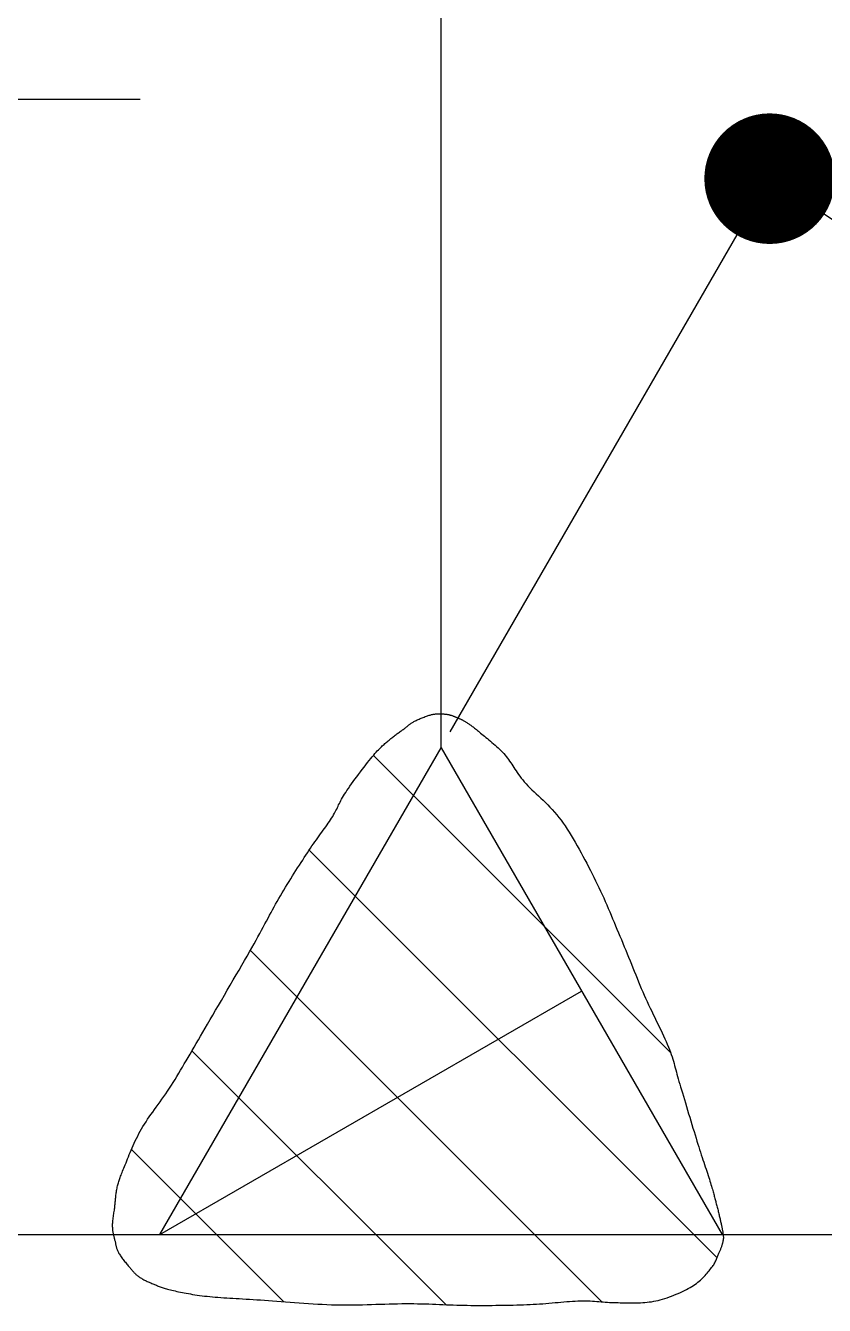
# Model space of a CAD drawing. Header units: millimetres. Extents: x 0 to 18796, y -11 to 7128.
# Drawn here: x 11760.5 to 11809.5, y 3327 to 3405.4 of the extents above; entities that cross this region are included whole.
import ezdxf

# ---------------------------------------------------------------- set-up
doc = ezdxf.new("R2010")
doc.units = ezdxf.units.MM
doc.header["$LTSCALE"] = 5
doc.layers.get('0').update_dxf_attribs({"color": 255})
doc.layers.add('寸法', color=4, linetype='Continuous')
doc.layers.add('金物', color=142, linetype='Continuous')

# ---------------------------------------------------------------- blocks, each defined once
blk = doc.blocks.new('_Dot')
at = {"color": 0, "linetype": 'ByBlock', "lineweight": -2}
blk.add_line((-0.5, 0), (-1, 0), dxfattribs=at)
at = {"color": 0, "linetype": 'ByBlock', "const_width": 0.5}
blk.add_lwpolyline([(-0.25, 0, 1), (0.25, 0, 1)], format="xyb", close=True, dxfattribs=at)

msp = doc.modelspace()

# ---------------------------------------------------------------- linework, layer by layer
at = {"layer": '寸法'}
for p, q in [((11759.555, 3400.91), (11767.555, 3400.91)), ((11786.531, 3362.142), (11806.098, 3396.033)), ((11784.822, 3363.009), (11784.886, 3363.034)), ((11784.886, 3363.034), (11784.95, 3363.058)), ((11784.95, 3363.058), (11785.013, 3363.081)), ((11785.013, 3363.081), (11785.075, 3363.104)), ((11785.075, 3363.104), (11785.136, 3363.125)), ((11785.136, 3363.125), (11785.194, 3363.144)), ((11785.194, 3363.144), (11785.25, 3363.162)), ((11785.25, 3363.162), (11785.303, 3363.178)), ((11785.303, 3363.178), (11785.353, 3363.192)), ((11785.353, 3363.192), (11785.399, 3363.204)), ((11785.399, 3363.204), (11785.444, 3363.215)), ((11785.444, 3363.215), (11785.487, 3363.223)), ((11785.487, 3363.223), (11785.528, 3363.23)), ((11785.528, 3363.23), (11785.567, 3363.236)), ((11785.567, 3363.236), (11785.605, 3363.24)), ((11785.605, 3363.24), (11785.642, 3363.244)), ((11785.642, 3363.244), (11785.678, 3363.246)), ((11785.678, 3363.246), (11785.712, 3363.247)), ((11785.712, 3363.247), (11785.747, 3363.248)), ((11785.747, 3363.248), (11785.78, 3363.248)), ((11785.78, 3363.248), (11785.812, 3363.248)), ((11785.812, 3363.248), (11785.845, 3363.248)), ((11785.845, 3363.248), (11785.876, 3363.247)), ((11785.876, 3363.247), (11785.909, 3363.247)), ((11785.909, 3363.247), (11785.941, 3363.247)), ((11785.941, 3363.247), (11785.973, 3363.247)), ((11785.973, 3363.247), (11786.004, 3363.247)), ((11786.004, 3363.247), (11786.035, 3363.247)), ((11786.035, 3363.247), (11786.065, 3363.247)), ((11786.065, 3363.247), (11786.094, 3363.246)), ((11786.094, 3363.246), (11786.122, 3363.245)), ((11786.122, 3363.245), (11786.149, 3363.244)), ((11786.149, 3363.244), (11786.177, 3363.242)), ((11786.177, 3363.242), (11786.204, 3363.24)), ((11786.204, 3363.24), (11786.23, 3363.238)), ((11786.23, 3363.238), (11786.257, 3363.235)), ((11786.257, 3363.235), (11786.283, 3363.232)), ((11786.283, 3363.232), (11786.31, 3363.228)), ((11786.31, 3363.228), (11786.337, 3363.224)), ((11786.337, 3363.224), (11786.364, 3363.22)), ((11786.364, 3363.22), (11786.392, 3363.214)), ((11786.392, 3363.214), (11786.42, 3363.208)), ((11786.42, 3363.208), (11786.449, 3363.202)), ((11786.449, 3363.202), (11786.478, 3363.195)), ((11786.478, 3363.195), (11786.508, 3363.187)), ((11786.508, 3363.187), (11786.538, 3363.179)), ((11786.538, 3363.179), (11786.568, 3363.17)), ((11786.568, 3363.17), (11786.598, 3363.161)), ((11786.598, 3363.161), (11786.628, 3363.151)), ((11786.628, 3363.151), (11786.659, 3363.141)), ((11786.659, 3363.141), (11786.689, 3363.13)), ((11786.689, 3363.13), (11786.719, 3363.119)), ((11786.719, 3363.119), (11786.75, 3363.108)), ((11786.75, 3363.108), (11786.781, 3363.095)), ((11786.781, 3363.095), (11786.812, 3363.083)), ((11786.812, 3363.083), (11786.844, 3363.071)), ((11786.844, 3363.071), (11786.875, 3363.058)), ((11786.875, 3363.058), (11786.906, 3363.045)), ((11786.906, 3363.045), (11786.937, 3363.032)), ((11783.572, 3362.236), (11783.618, 3362.269)), ((11783.618, 3362.269), (11783.664, 3362.302)), ((11783.664, 3362.302), (11783.709, 3362.335)), ((11783.709, 3362.335), (11783.751, 3362.367)), ((11783.751, 3362.367), (11783.792, 3362.398)), ((11783.792, 3362.398), (11783.83, 3362.428)), ((11783.83, 3362.428), (11783.867, 3362.458)), ((11783.867, 3362.458), (11783.903, 3362.486)), ((11783.903, 3362.486), (11783.937, 3362.514)), ((11783.937, 3362.514), (11783.971, 3362.542)), ((11783.971, 3362.542), (11784.005, 3362.569)), ((11784.005, 3362.569), (11784.038, 3362.596)), ((11784.038, 3362.596), (11784.072, 3362.622)), ((11784.072, 3362.622), (11784.107, 3362.648)), ((11784.107, 3362.648), (11784.143, 3362.673)), ((11784.143, 3362.673), (11784.181, 3362.698)), ((11784.181, 3362.698), (11784.22, 3362.724)), ((11784.22, 3362.724), (11784.261, 3362.749)), ((11784.261, 3362.749), (11784.305, 3362.774)), ((11784.305, 3362.774), (11784.352, 3362.799)), ((11784.352, 3362.799), (11784.402, 3362.825)), ((11784.402, 3362.825), (11784.455, 3362.851)), ((11784.455, 3362.851), (11784.512, 3362.877)), ((11784.512, 3362.877), (11784.571, 3362.904)), ((11784.571, 3362.904), (11784.632, 3362.93)), ((11784.632, 3362.93), (11784.694, 3362.957)), ((11784.694, 3362.957), (11784.757, 3362.983)), ((11784.757, 3362.983), (11784.822, 3363.009)), ((11786.937, 3363.032), (11786.969, 3363.018)), ((11786.969, 3363.018), (11787, 3363.005)), ((11787, 3363.005), (11787.031, 3362.992)), ((11787.031, 3362.992), (11787.061, 3362.98)), ((11787.061, 3362.98), (11787.091, 3362.967)), ((11787.091, 3362.967), (11787.121, 3362.954)), ((11787.121, 3362.954), (11787.151, 3362.942)), ((11787.151, 3362.942), (11787.181, 3362.928)), ((11787.181, 3362.928), (11787.211, 3362.915)), ((11787.211, 3362.915), (11787.242, 3362.9)), ((11787.242, 3362.9), (11787.273, 3362.885)), ((11787.273, 3362.885), (11787.305, 3362.869)), ((11787.305, 3362.869), (11787.338, 3362.852)), ((11787.338, 3362.852), (11787.372, 3362.833)), ((11787.372, 3362.833), (11787.407, 3362.813)), ((11787.407, 3362.813), (11787.443, 3362.792)), ((11787.443, 3362.792), (11787.48, 3362.768)), ((11787.48, 3362.768), (11787.519, 3362.743)), ((11787.519, 3362.743), (11787.559, 3362.717)), ((11787.559, 3362.717), (11787.599, 3362.691)), ((11787.599, 3362.691), (11787.638, 3362.664)), ((11787.638, 3362.664), (11787.678, 3362.637)), ((11787.678, 3362.637), (11787.717, 3362.609)), ((11787.717, 3362.609), (11787.758, 3362.58)), ((11787.758, 3362.58), (11787.799, 3362.55)), ((11787.799, 3362.55), (11787.842, 3362.518)), ((11787.842, 3362.518), (11787.886, 3362.485)), ((11787.886, 3362.485), (11787.932, 3362.45)), ((11787.932, 3362.45), (11787.98, 3362.412)), ((11787.98, 3362.412), (11788.031, 3362.372)), ((11788.031, 3362.372), (11788.084, 3362.33)), ((11788.084, 3362.33), (11788.139, 3362.285)), ((11788.139, 3362.285), (11788.198, 3362.237)), ((11782.537, 3361.428), (11782.589, 3361.471)), ((11782.589, 3361.471), (11782.64, 3361.514)), ((11782.64, 3361.514), (11782.692, 3361.557)), ((11782.692, 3361.557), (11782.744, 3361.6)), ((11782.744, 3361.6), (11782.797, 3361.645)), ((11782.797, 3361.645), (11782.851, 3361.691)), ((11782.851, 3361.691), (11782.905, 3361.738)), ((11782.905, 3361.738), (11782.959, 3361.783)), ((11782.959, 3361.783), (11783.014, 3361.826)), ((11783.014, 3361.826), (11783.067, 3361.868)), ((11783.067, 3361.868), (11783.12, 3361.909)), ((11783.12, 3361.909), (11783.173, 3361.949)), ((11783.173, 3361.949), (11783.225, 3361.988)), ((11783.225, 3361.988), (11783.276, 3362.026)), ((11783.276, 3362.026), (11783.327, 3362.063)), ((11783.327, 3362.063), (11783.378, 3362.098)), ((11783.378, 3362.098), (11783.427, 3362.134)), ((11783.427, 3362.134), (11783.476, 3362.168)), ((11783.476, 3362.168), (11783.525, 3362.202)), ((11783.525, 3362.202), (11783.572, 3362.236)), ((11788.198, 3362.237), (11788.26, 3362.185)), ((11788.26, 3362.185), (11788.326, 3362.13)), ((11788.326, 3362.13), (11788.396, 3362.072)), ((11788.396, 3362.072), (11788.472, 3362.011)), ((11788.472, 3362.011), (11788.552, 3361.946)), ((11788.552, 3361.946), (11788.635, 3361.878)), ((11788.635, 3361.878), (11788.722, 3361.808)), ((11788.722, 3361.808), (11788.812, 3361.735)), ((11788.812, 3361.735), (11788.904, 3361.66)), ((11788.904, 3361.66), (11788.998, 3361.583)), ((11788.998, 3361.583), (11789.092, 3361.503)), ((11789.092, 3361.503), (11789.187, 3361.422)), ((11768.764, 3331.368), (11785.973, 3361.175)), ((11781.767, 3360.625), (11781.85, 3360.726)), ((11781.83, 3360.702), (11800.027, 3342.505)), ((11781.85, 3360.726), (11781.928, 3360.818)), ((11781.928, 3360.818), (11782.002, 3360.902)), ((11782.002, 3360.902), (11782.071, 3360.98)), ((11782.071, 3360.98), (11782.138, 3361.051)), ((11782.138, 3361.051), (11782.201, 3361.117)), ((11782.201, 3361.117), (11782.262, 3361.178)), ((11782.262, 3361.178), (11782.32, 3361.234)), ((11782.32, 3361.234), (11782.377, 3361.287)), ((11782.377, 3361.287), (11782.432, 3361.336)), ((11782.432, 3361.336), (11782.484, 3361.383)), ((11782.484, 3361.383), (11782.537, 3361.428)), ((11785.973, 3361.175), (11803.182, 3331.368)), ((11789.187, 3361.422), (11789.282, 3361.339)), ((11789.282, 3361.339), (11789.377, 3361.255)), ((11789.377, 3361.255), (11789.47, 3361.169)), ((11789.47, 3361.169), (11789.561, 3361.082)), ((11789.561, 3361.082), (11789.65, 3360.994)), ((11789.65, 3360.994), (11789.736, 3360.905)), ((11789.736, 3360.905), (11789.82, 3360.816)), ((11789.82, 3360.816), (11789.898, 3360.726)), ((11789.898, 3360.726), (11789.972, 3360.635)), ((11781.152, 3359.843), (11781.263, 3359.988)), ((11781.263, 3359.988), (11781.372, 3360.129)), ((11781.372, 3360.129), (11781.477, 3360.264)), ((11781.477, 3360.264), (11781.579, 3360.393)), ((11781.579, 3360.393), (11781.676, 3360.513)), ((11781.676, 3360.513), (11781.767, 3360.625)), ((11789.972, 3360.635), (11790.042, 3360.543)), ((11790.042, 3360.543), (11790.11, 3360.45)), ((11790.11, 3360.45), (11790.176, 3360.356)), ((11790.176, 3360.356), (11790.24, 3360.26)), ((11790.24, 3360.26), (11790.304, 3360.163)), ((11790.304, 3360.163), (11790.367, 3360.064)), ((11790.367, 3360.064), (11790.432, 3359.964)), ((11790.432, 3359.964), (11790.498, 3359.862)), ((11780.598, 3359.1), (11780.706, 3359.247)), ((11780.706, 3359.247), (11780.816, 3359.396)), ((11780.816, 3359.396), (11780.927, 3359.546)), ((11780.927, 3359.546), (11781.04, 3359.695)), ((11781.04, 3359.695), (11781.152, 3359.843)), ((11790.498, 3359.862), (11790.567, 3359.757)), ((11790.567, 3359.757), (11790.639, 3359.651)), ((11790.639, 3359.651), (11790.715, 3359.542)), ((11790.715, 3359.542), (11790.796, 3359.431)), ((11790.796, 3359.431), (11790.882, 3359.318)), ((11790.882, 3359.318), (11790.975, 3359.202)), ((11790.975, 3359.202), (11791.074, 3359.084)), ((11780.063, 3358.329), (11780.135, 3358.439)), ((11780.135, 3358.439), (11780.215, 3358.557)), ((11780.215, 3358.557), (11780.302, 3358.683)), ((11780.302, 3358.683), (11780.395, 3358.817)), ((11780.395, 3358.817), (11780.494, 3358.956)), ((11780.494, 3358.956), (11780.598, 3359.1)), ((11791.074, 3359.084), (11791.18, 3358.964)), ((11791.18, 3358.964), (11791.294, 3358.843)), ((11791.294, 3358.843), (11791.414, 3358.722)), ((11791.414, 3358.722), (11791.539, 3358.599)), ((11791.539, 3358.599), (11791.669, 3358.475)), ((11791.669, 3358.475), (11791.803, 3358.349)), ((11791.803, 3358.349), (11791.94, 3358.22)), ((11779.625, 3357.508), (11779.666, 3357.591)), ((11779.666, 3357.591), (11779.705, 3357.676)), ((11779.705, 3357.676), (11779.747, 3357.761)), ((11779.747, 3357.761), (11779.79, 3357.848)), ((11779.79, 3357.848), (11779.836, 3357.937)), ((11779.836, 3357.937), (11779.885, 3358.028)), ((11779.885, 3358.028), (11779.939, 3358.124)), ((11779.939, 3358.124), (11779.998, 3358.224)), ((11779.998, 3358.224), (11780.063, 3358.329)), ((11791.94, 3358.22), (11792.08, 3358.09)), ((11792.08, 3358.09), (11792.221, 3357.956)), ((11792.221, 3357.956), (11792.363, 3357.819)), ((11792.363, 3357.819), (11792.506, 3357.678)), ((11792.506, 3357.678), (11792.647, 3357.534)), ((11779.14, 3356.658), (11779.21, 3356.762)), ((11779.21, 3356.762), (11779.277, 3356.867)), ((11779.277, 3356.867), (11779.34, 3356.969)), ((11779.34, 3356.969), (11779.397, 3357.066)), ((11779.397, 3357.066), (11779.45, 3357.159)), ((11779.45, 3357.159), (11779.497, 3357.249)), ((11779.497, 3357.249), (11779.542, 3357.337)), ((11779.542, 3357.337), (11779.584, 3357.423)), ((11779.584, 3357.423), (11779.625, 3357.508)), ((11792.647, 3357.534), (11792.788, 3357.385)), ((11792.788, 3357.385), (11792.926, 3357.231)), ((11792.926, 3357.231), (11793.062, 3357.073)), ((11793.062, 3357.073), (11793.194, 3356.91)), ((11793.194, 3356.91), (11793.322, 3356.741)), ((11778.597, 3355.897), (11778.68, 3356.01)), ((11778.68, 3356.01), (11778.761, 3356.121)), ((11778.761, 3356.121), (11778.841, 3356.231)), ((11778.841, 3356.231), (11778.919, 3356.339)), ((11778.919, 3356.339), (11778.994, 3356.446)), ((11778.994, 3356.446), (11779.068, 3356.552)), ((11779.068, 3356.552), (11779.14, 3356.658)), ((11793.322, 3356.741), (11793.447, 3356.565)), ((11793.447, 3356.565), (11793.572, 3356.383)), ((11793.572, 3356.383), (11793.697, 3356.194)), ((11793.697, 3356.194), (11793.821, 3355.999)), ((11793.821, 3355.999), (11793.944, 3355.799)), ((11778.072, 3355.161), (11778.162, 3355.292)), ((11778.162, 3355.292), (11778.252, 3355.419)), ((11778.252, 3355.419), (11778.34, 3355.542)), ((11778.34, 3355.542), (11778.427, 3355.663)), ((11778.427, 3355.663), (11778.512, 3355.781)), ((11778.512, 3355.781), (11778.597, 3355.897)), ((11793.944, 3355.799), (11794.067, 3355.595)), ((11794.067, 3355.595), (11794.189, 3355.387)), ((11794.189, 3355.387), (11794.31, 3355.176)), ((11777.502, 3354.298), (11777.601, 3354.452)), ((11777.601, 3354.452), (11777.699, 3354.601)), ((11777.699, 3354.601), (11777.795, 3354.747)), ((11777.795, 3354.747), (11777.889, 3354.889)), ((11777.889, 3354.889), (11777.981, 3355.027)), ((11777.896, 3354.901), (11802.876, 3329.921)), ((11777.981, 3355.027), (11778.072, 3355.161)), ((11794.31, 3355.176), (11794.43, 3354.962)), ((11794.43, 3354.962), (11794.549, 3354.747)), ((11794.549, 3354.747), (11794.666, 3354.53)), ((11794.666, 3354.53), (11794.783, 3354.313)), ((11776.984, 3353.489), (11777.089, 3353.656)), ((11777.089, 3353.656), (11777.194, 3353.821)), ((11777.194, 3353.821), (11777.298, 3353.983)), ((11777.298, 3353.983), (11777.401, 3354.142)), ((11777.401, 3354.142), (11777.502, 3354.298)), ((11794.783, 3354.313), (11794.897, 3354.096)), ((11794.897, 3354.096), (11795.01, 3353.879)), ((11795.01, 3353.879), (11795.121, 3353.664)), ((11795.121, 3353.664), (11795.23, 3353.451)), ((11776.559, 3352.806), (11776.665, 3352.979)), ((11776.665, 3352.979), (11776.771, 3353.15)), ((11776.771, 3353.15), (11776.878, 3353.321)), ((11776.878, 3353.321), (11776.984, 3353.489)), ((11795.23, 3353.451), (11795.337, 3353.24)), ((11795.337, 3353.24), (11795.442, 3353.031)), ((11795.442, 3353.031), (11795.544, 3352.821)), ((11776.038, 3351.933), (11776.14, 3352.106)), ((11776.14, 3352.106), (11776.243, 3352.282)), ((11776.243, 3352.282), (11776.347, 3352.457)), ((11776.347, 3352.457), (11776.453, 3352.632)), ((11776.453, 3352.632), (11776.559, 3352.806)), ((11795.544, 3352.821), (11795.645, 3352.61)), ((11795.645, 3352.61), (11795.743, 3352.399)), ((11795.743, 3352.399), (11795.84, 3352.187)), ((11795.84, 3352.187), (11795.934, 3351.975)), ((11775.659, 3351.254), (11775.751, 3351.423)), ((11775.751, 3351.423), (11775.845, 3351.591)), ((11775.845, 3351.591), (11775.941, 3351.761)), ((11775.941, 3351.761), (11776.038, 3351.933)), ((11795.934, 3351.975), (11796.028, 3351.762)), ((11796.028, 3351.762), (11796.12, 3351.55)), ((11796.12, 3351.55), (11796.211, 3351.337)), ((11796.211, 3351.337), (11796.302, 3351.124)), ((11775.189, 3350.38), (11775.287, 3350.561)), ((11775.287, 3350.561), (11775.381, 3350.738)), ((11775.381, 3350.738), (11775.474, 3350.912)), ((11775.474, 3350.912), (11775.567, 3351.084)), ((11775.567, 3351.084), (11775.659, 3351.254)), ((11796.302, 3351.124), (11796.392, 3350.911)), ((11796.392, 3350.911), (11796.481, 3350.697)), ((11796.481, 3350.697), (11796.57, 3350.484)), ((11774.766, 3349.597), (11774.878, 3349.803)), ((11774.878, 3349.803), (11774.986, 3350.002)), ((11774.986, 3350.002), (11775.09, 3350.194)), ((11775.09, 3350.194), (11775.189, 3350.38)), ((11796.57, 3350.484), (11796.659, 3350.271)), ((11796.659, 3350.271), (11796.749, 3350.058)), ((11796.749, 3350.058), (11796.838, 3349.846)), ((11796.838, 3349.846), (11796.929, 3349.633)), ((11774.249, 3348.679), (11774.39, 3348.926)), ((11774.39, 3348.926), (11774.522, 3349.159)), ((11774.522, 3349.159), (11774.647, 3349.383)), ((11774.647, 3349.383), (11774.766, 3349.597)), ((11796.929, 3349.633), (11797.019, 3349.42)), ((11797.019, 3349.42), (11797.108, 3349.206)), ((11797.108, 3349.206), (11797.197, 3348.991)), ((11797.197, 3348.991), (11797.285, 3348.776)), ((11773.776, 3347.856), (11773.941, 3348.142)), ((11773.941, 3348.142), (11774.1, 3348.417)), ((11774.1, 3348.417), (11774.249, 3348.679)), ((11774.298, 3348.765), (11795.825, 3327.237)), ((11797.285, 3348.776), (11797.373, 3348.559)), ((11797.373, 3348.559), (11797.46, 3348.343)), ((11797.46, 3348.343), (11797.548, 3348.127)), ((11773.43, 3347.258), (11773.605, 3347.56)), ((11773.605, 3347.56), (11773.776, 3347.856)), ((11797.548, 3348.127), (11797.635, 3347.911)), ((11797.635, 3347.911), (11797.721, 3347.696)), ((11797.721, 3347.696), (11797.807, 3347.481)), ((11797.807, 3347.481), (11797.894, 3347.268)), ((11772.888, 3346.324), (11773.07, 3346.638)), ((11773.07, 3346.638), (11773.251, 3346.95)), ((11773.251, 3346.95), (11773.43, 3347.258)), ((11797.894, 3347.268), (11797.98, 3347.056)), ((11797.98, 3347.056), (11798.066, 3346.846)), ((11798.066, 3346.846), (11798.153, 3346.637)), ((11798.153, 3346.637), (11798.24, 3346.431)), ((11768.764, 3331.368), (11794.577, 3346.272)), ((11772.524, 3345.701), (11772.705, 3346.012)), ((11772.705, 3346.012), (11772.888, 3346.324)), ((11798.24, 3346.431), (11798.327, 3346.227)), ((11798.327, 3346.227), (11798.413, 3346.026)), ((11798.413, 3346.026), (11798.502, 3345.827)), ((11798.502, 3345.827), (11798.593, 3345.628)), ((11772, 3344.803), (11772.17, 3345.095)), ((11772.17, 3345.095), (11772.346, 3345.395)), ((11772.346, 3345.395), (11772.524, 3345.701)), ((11798.593, 3345.628), (11798.685, 3345.43)), ((11798.685, 3345.43), (11798.779, 3345.232)), ((11798.779, 3345.232), (11798.873, 3345.036)), ((11798.873, 3345.036), (11798.968, 3344.842)), ((11771.528, 3343.996), (11771.677, 3344.252)), ((11771.677, 3344.252), (11771.835, 3344.521)), ((11771.835, 3344.521), (11772, 3344.803)), ((11798.968, 3344.842), (11799.062, 3344.648)), ((11799.062, 3344.648), (11799.156, 3344.457)), ((11799.156, 3344.457), (11799.249, 3344.267)), ((11799.249, 3344.267), (11799.34, 3344.08)), ((11771.113, 3343.283), (11771.247, 3343.514)), ((11771.247, 3343.514), (11771.385, 3343.752)), ((11771.385, 3343.752), (11771.528, 3343.996)), ((11799.34, 3344.08), (11799.43, 3343.895)), ((11799.43, 3343.895), (11799.516, 3343.712)), ((11799.516, 3343.712), (11799.6, 3343.532)), ((11799.6, 3343.532), (11799.681, 3343.355)), ((11770.73, 3342.622), (11770.854, 3342.837)), ((11770.854, 3342.837), (11770.981, 3343.057)), ((11770.981, 3343.057), (11771.113, 3343.283)), ((11799.681, 3343.355), (11799.758, 3343.182)), ((11799.758, 3343.182), (11799.831, 3343.011)), ((11799.831, 3343.011), (11799.899, 3342.844)), ((11799.899, 3342.844), (11799.961, 3342.683)), ((11799.961, 3342.683), (11800.018, 3342.529)), ((11770.255, 3341.807), (11770.371, 3342.005)), ((11770.371, 3342.005), (11770.488, 3342.207)), ((11770.488, 3342.207), (11770.608, 3342.412)), ((11770.608, 3342.412), (11770.73, 3342.622)), ((11770.721, 3342.607), (11786.264, 3327.064)), ((11800.018, 3342.529), (11800.07, 3342.382)), ((11800.07, 3342.382), (11800.118, 3342.241)), ((11800.118, 3342.241), (11800.162, 3342.104)), ((11800.162, 3342.104), (11800.203, 3341.97)), ((11800.203, 3341.97), (11800.242, 3341.839)), ((11769.801, 3341.047), (11769.913, 3341.233)), ((11769.913, 3341.233), (11770.027, 3341.422)), ((11770.027, 3341.422), (11770.14, 3341.613)), ((11770.14, 3341.613), (11770.255, 3341.807)), ((11800.242, 3341.839), (11800.279, 3341.709)), ((11800.279, 3341.709), (11800.315, 3341.578)), ((11800.315, 3341.578), (11800.35, 3341.447)), ((11800.35, 3341.447), (11800.386, 3341.313)), ((11800.386, 3341.313), (11800.423, 3341.177)), ((11800.423, 3341.177), (11800.461, 3341.035)), ((11769.23, 3340.144), (11769.346, 3340.319)), ((11769.346, 3340.319), (11769.461, 3340.498)), ((11769.461, 3340.498), (11769.575, 3340.68)), ((11769.575, 3340.68), (11769.688, 3340.863)), ((11769.688, 3340.863), (11769.801, 3341.047)), ((11800.461, 3341.035), (11800.501, 3340.888)), ((11800.501, 3340.888), (11800.544, 3340.735)), ((11800.544, 3340.735), (11800.591, 3340.574)), ((11800.591, 3340.574), (11800.641, 3340.404)), ((11800.641, 3340.404), (11800.696, 3340.224)), ((11768.767, 3339.481), (11768.882, 3339.642)), ((11768.882, 3339.642), (11768.998, 3339.806)), ((11768.998, 3339.806), (11769.114, 3339.973)), ((11769.114, 3339.973), (11769.23, 3340.144)), ((11800.696, 3340.224), (11800.753, 3340.034)), ((11800.753, 3340.034), (11800.813, 3339.835)), ((11800.813, 3339.835), (11800.875, 3339.629)), ((11800.875, 3339.629), (11800.939, 3339.418)), ((11768.212, 3338.713), (11768.319, 3338.863)), ((11768.319, 3338.863), (11768.429, 3339.015)), ((11768.429, 3339.015), (11768.54, 3339.168)), ((11768.54, 3339.168), (11768.653, 3339.323)), ((11768.653, 3339.323), (11768.767, 3339.481)), ((11800.939, 3339.418), (11801.004, 3339.202)), ((11801.004, 3339.202), (11801.07, 3338.982)), ((11801.07, 3338.982), (11801.137, 3338.761)), ((11801.137, 3338.761), (11801.203, 3338.539)), ((11767.636, 3337.833), (11767.722, 3337.979)), ((11767.722, 3337.979), (11767.813, 3338.125)), ((11767.813, 3338.125), (11767.908, 3338.271)), ((11767.908, 3338.271), (11768.006, 3338.418)), ((11768.006, 3338.418), (11768.108, 3338.565)), ((11768.108, 3338.565), (11768.212, 3338.713)), ((11801.203, 3338.539), (11801.27, 3338.318)), ((11801.27, 3338.318), (11801.336, 3338.098)), ((11801.336, 3338.098), (11801.402, 3337.883)), ((11767.254, 3337.097), (11767.324, 3337.244)), ((11767.324, 3337.244), (11767.398, 3337.392)), ((11767.398, 3337.392), (11767.474, 3337.539)), ((11767.474, 3337.539), (11767.553, 3337.687)), ((11767.553, 3337.687), (11767.636, 3337.833)), ((11801.402, 3337.883), (11801.466, 3337.672)), ((11801.466, 3337.672), (11801.528, 3337.467)), ((11801.528, 3337.467), (11801.589, 3337.27)), ((11801.589, 3337.27), (11801.647, 3337.081)), ((11766.887, 3336.251), (11766.942, 3336.385)), ((11766.942, 3336.385), (11767, 3336.523)), ((11767, 3336.523), (11767.06, 3336.664)), ((11767.021, 3336.572), (11776.347, 3327.246)), ((11767.06, 3336.664), (11767.122, 3336.807)), ((11767.122, 3336.807), (11767.187, 3336.951)), ((11767.187, 3336.951), (11767.254, 3337.097)), ((11801.647, 3337.081), (11801.702, 3336.903)), ((11801.702, 3336.903), (11801.756, 3336.732)), ((11801.756, 3336.732), (11801.809, 3336.565)), ((11801.809, 3336.565), (11801.861, 3336.401)), ((11801.861, 3336.401), (11801.913, 3336.242)), ((11766.595, 3335.529), (11766.64, 3335.636)), ((11766.64, 3335.636), (11766.686, 3335.75)), ((11766.686, 3335.75), (11766.733, 3335.869)), ((11766.733, 3335.869), (11766.783, 3335.992)), ((11766.783, 3335.992), (11766.834, 3336.119)), ((11766.834, 3336.119), (11766.887, 3336.251)), ((11801.913, 3336.242), (11801.963, 3336.087)), ((11801.963, 3336.087), (11802.013, 3335.935)), ((11802.013, 3335.935), (11802.061, 3335.787)), ((11802.061, 3335.787), (11802.109, 3335.643)), ((11802.109, 3335.643), (11802.155, 3335.503)), ((11766.305, 3334.794), (11766.329, 3334.861)), ((11766.329, 3334.861), (11766.355, 3334.931)), ((11766.355, 3334.931), (11766.382, 3335.003)), ((11766.382, 3335.003), (11766.412, 3335.079)), ((11766.412, 3335.079), (11766.443, 3335.158)), ((11766.443, 3335.158), (11766.477, 3335.243)), ((11766.477, 3335.243), (11766.514, 3335.332)), ((11766.514, 3335.332), (11766.553, 3335.427)), ((11766.553, 3335.427), (11766.595, 3335.529)), ((11802.155, 3335.503), (11802.201, 3335.367)), ((11802.201, 3335.367), (11802.244, 3335.235)), ((11802.244, 3335.235), (11802.287, 3335.107)), ((11802.287, 3335.107), (11802.327, 3334.982)), ((11802.327, 3334.982), (11802.367, 3334.861)), ((11802.367, 3334.861), (11802.405, 3334.744)), ((11766.094, 3333.981), (11766.105, 3334.052)), ((11766.105, 3334.052), (11766.118, 3334.122)), ((11766.118, 3334.122), (11766.133, 3334.193)), ((11766.133, 3334.193), (11766.149, 3334.265)), ((11766.149, 3334.265), (11766.167, 3334.336)), ((11766.167, 3334.336), (11766.184, 3334.404)), ((11766.184, 3334.404), (11766.203, 3334.47)), ((11766.203, 3334.47), (11766.221, 3334.535)), ((11766.221, 3334.535), (11766.241, 3334.599)), ((11766.241, 3334.599), (11766.261, 3334.664)), ((11766.261, 3334.664), (11766.282, 3334.728)), ((11766.282, 3334.728), (11766.305, 3334.794)), ((11802.405, 3334.744), (11802.44, 3334.631)), ((11802.44, 3334.631), (11802.475, 3334.521)), ((11802.475, 3334.521), (11802.506, 3334.418)), ((11802.506, 3334.418), (11802.536, 3334.32)), ((11802.536, 3334.32), (11802.563, 3334.228)), ((11802.563, 3334.228), (11802.588, 3334.142)), ((11802.588, 3334.142), (11802.612, 3334.06)), ((11802.612, 3334.06), (11802.634, 3333.983)), ((11766.016, 3333.219), (11766.023, 3333.289)), ((11766.023, 3333.289), (11766.029, 3333.359)), ((11766.029, 3333.359), (11766.035, 3333.429)), ((11766.035, 3333.429), (11766.041, 3333.498)), ((11766.041, 3333.498), (11766.047, 3333.567)), ((11766.047, 3333.567), (11766.053, 3333.636)), ((11766.053, 3333.636), (11766.06, 3333.705)), ((11766.06, 3333.705), (11766.067, 3333.774)), ((11766.067, 3333.774), (11766.075, 3333.843)), ((11766.075, 3333.843), (11766.084, 3333.912)), ((11766.084, 3333.912), (11766.094, 3333.981)), ((11802.634, 3333.983), (11802.655, 3333.909)), ((11802.655, 3333.909), (11802.674, 3333.839)), ((11802.674, 3333.839), (11802.693, 3333.77)), ((11802.693, 3333.77), (11802.71, 3333.704)), ((11802.71, 3333.704), (11802.728, 3333.639)), ((11802.728, 3333.639), (11802.745, 3333.575)), ((11802.745, 3333.575), (11802.761, 3333.511)), ((11802.761, 3333.511), (11802.778, 3333.447)), ((11802.778, 3333.447), (11802.795, 3333.382)), ((11802.795, 3333.382), (11802.812, 3333.316)), ((11802.812, 3333.316), (11802.83, 3333.247)), ((11802.83, 3333.247), (11802.848, 3333.177)), ((11765.913, 3332.46), (11765.925, 3332.538)), ((11765.925, 3332.538), (11765.936, 3332.617)), ((11765.936, 3332.617), (11765.948, 3332.696)), ((11765.948, 3332.696), (11765.959, 3332.774)), ((11765.959, 3332.774), (11765.971, 3332.851)), ((11765.971, 3332.851), (11765.981, 3332.928)), ((11765.981, 3332.928), (11765.992, 3333.002)), ((11765.992, 3333.002), (11766.001, 3333.076)), ((11766.001, 3333.076), (11766.009, 3333.147)), ((11766.009, 3333.147), (11766.016, 3333.219)), ((11802.848, 3333.177), (11802.866, 3333.108)), ((11802.866, 3333.108), (11802.884, 3333.039)), ((11802.884, 3333.039), (11802.901, 3332.97)), ((11802.901, 3332.97), (11802.918, 3332.902)), ((11802.918, 3332.902), (11802.935, 3332.834)), ((11802.935, 3332.834), (11802.952, 3332.767)), ((11802.952, 3332.767), (11802.968, 3332.7)), ((11802.968, 3332.7), (11802.984, 3332.635)), ((11802.984, 3332.635), (11802.999, 3332.57)), ((11802.999, 3332.57), (11803.015, 3332.506)), ((11803.015, 3332.506), (11803.03, 3332.444)), ((11765.852, 3331.812), (11765.853, 3331.875)), ((11765.852, 3331.812), (11765.853, 3331.752)), ((11765.853, 3331.875), (11765.856, 3331.941)), ((11765.853, 3331.752), (11765.855, 3331.695)), ((11765.855, 3331.695), (11765.859, 3331.64)), ((11765.856, 3331.941), (11765.86, 3332.009)), ((11765.86, 3332.009), (11765.867, 3332.08)), ((11765.867, 3332.08), (11765.874, 3332.153)), ((11765.874, 3332.153), (11765.883, 3332.228)), ((11765.883, 3332.228), (11765.892, 3332.304)), ((11765.892, 3332.304), (11765.902, 3332.382)), ((11765.902, 3332.382), (11765.913, 3332.46)), ((11803.03, 3332.444), (11803.044, 3332.382)), ((11803.044, 3332.382), (11803.058, 3332.322)), ((11803.058, 3332.322), (11803.072, 3332.264)), ((11803.072, 3332.264), (11803.084, 3332.206)), ((11803.084, 3332.206), (11803.097, 3332.151)), ((11803.097, 3332.151), (11803.109, 3332.096)), ((11803.109, 3332.096), (11803.12, 3332.043)), ((11803.12, 3332.043), (11803.132, 3331.991)), ((11803.132, 3331.991), (11803.143, 3331.941)), ((11803.143, 3331.941), (11803.154, 3331.891)), ((11803.154, 3331.891), (11803.163, 3331.843)), ((11803.163, 3331.843), (11803.174, 3331.795)), ((11803.174, 3331.795), (11803.183, 3331.749)), ((11803.183, 3331.749), (11803.192, 3331.704)), ((11803.192, 3331.704), (11803.2, 3331.66)), ((11765.859, 3331.64), (11765.865, 3331.587)), ((11765.865, 3331.587), (11765.872, 3331.537)), ((11765.872, 3331.537), (11765.88, 3331.488)), ((11765.88, 3331.488), (11765.888, 3331.44)), ((11765.888, 3331.44), (11765.898, 3331.393)), ((11765.898, 3331.393), (11765.908, 3331.348)), ((11765.908, 3331.348), (11765.919, 3331.303)), ((11765.919, 3331.303), (11765.931, 3331.259)), ((11765.931, 3331.259), (11765.942, 3331.216)), ((11765.942, 3331.216), (11765.954, 3331.172)), ((11765.954, 3331.172), (11765.966, 3331.128)), ((11765.966, 3331.128), (11765.978, 3331.084)), ((11765.978, 3331.084), (11765.989, 3331.04)), ((11765.989, 3331.04), (11766.001, 3330.994)), ((11766.001, 3330.994), (11766.011, 3330.949)), ((11766.011, 3330.949), (11766.021, 3330.904)), ((11766.021, 3330.904), (11766.03, 3330.861)), ((11803.2, 3331.66), (11803.208, 3331.617)), ((11803.208, 3331.617), (11803.216, 3331.575)), ((11803.216, 3331.575), (11803.223, 3331.534)), ((11803.223, 3331.534), (11803.229, 3331.494)), ((11803.229, 3331.494), (11803.235, 3331.455)), ((11803.235, 3331.455), (11803.24, 3331.417)), ((11803.237, 3330.873), (11803.245, 3330.906)), ((11803.24, 3331.417), (11803.245, 3331.38)), ((11803.245, 3331.38), (11803.249, 3331.345)), ((11803.245, 3330.906), (11803.251, 3330.938)), ((11803.249, 3331.345), (11803.253, 3331.312)), ((11803.251, 3330.938), (11803.257, 3330.968)), ((11803.253, 3331.312), (11803.257, 3331.281)), ((11803.257, 3331.281), (11803.26, 3331.252)), ((11803.257, 3330.968), (11803.261, 3330.997)), ((11803.26, 3331.252), (11803.263, 3331.224)), ((11803.261, 3330.997), (11803.264, 3331.023)), ((11803.263, 3331.224), (11803.265, 3331.198)), ((11803.264, 3331.023), (11803.267, 3331.049)), ((11803.265, 3331.198), (11803.267, 3331.173)), ((11803.267, 3331.173), (11803.268, 3331.148)), ((11803.267, 3331.049), (11803.268, 3331.075)), ((11803.268, 3331.148), (11803.269, 3331.123)), ((11803.268, 3331.075), (11803.269, 3331.099)), ((11803.269, 3331.099), (11803.269, 3331.123)), ((11766.03, 3330.861), (11766.039, 3330.818)), ((11766.039, 3330.818), (11766.047, 3330.775)), ((11766.047, 3330.775), (11766.056, 3330.732)), ((11766.056, 3330.732), (11766.065, 3330.69)), ((11766.065, 3330.69), (11766.075, 3330.648)), ((11766.075, 3330.648), (11766.085, 3330.606)), ((11766.085, 3330.606), (11766.097, 3330.564)), ((11766.097, 3330.564), (11766.109, 3330.521)), ((11766.109, 3330.521), (11766.123, 3330.478)), ((11766.123, 3330.478), (11766.139, 3330.435)), ((11766.139, 3330.435), (11766.157, 3330.39)), ((11766.157, 3330.39), (11766.176, 3330.345)), ((11766.176, 3330.345), (11766.199, 3330.299)), ((11766.199, 3330.299), (11766.223, 3330.251)), ((11766.223, 3330.251), (11766.252, 3330.202)), ((11766.252, 3330.202), (11766.282, 3330.151)), ((11766.282, 3330.151), (11766.316, 3330.099)), ((11802.929, 3330.061), (11802.949, 3330.11)), ((11802.949, 3330.11), (11802.968, 3330.159)), ((11802.968, 3330.159), (11802.987, 3330.207)), ((11802.987, 3330.207), (11803.007, 3330.254)), ((11803.007, 3330.254), (11803.028, 3330.3)), ((11803.028, 3330.3), (11803.048, 3330.344)), ((11803.048, 3330.344), (11803.066, 3330.388)), ((11803.066, 3330.388), (11803.084, 3330.43)), ((11803.084, 3330.43), (11803.102, 3330.471)), ((11803.102, 3330.471), (11803.118, 3330.511)), ((11803.118, 3330.511), (11803.133, 3330.551)), ((11803.133, 3330.551), (11803.148, 3330.589)), ((11803.148, 3330.589), (11803.162, 3330.627)), ((11803.162, 3330.627), (11803.176, 3330.664)), ((11803.176, 3330.664), (11803.188, 3330.7)), ((11803.188, 3330.7), (11803.199, 3330.736)), ((11803.199, 3330.736), (11803.21, 3330.77)), ((11803.21, 3330.77), (11803.22, 3330.805)), ((11803.22, 3330.805), (11803.229, 3330.839)), ((11803.229, 3330.839), (11803.237, 3330.873)), ((11766.316, 3330.099), (11766.352, 3330.045)), ((11766.352, 3330.045), (11766.39, 3329.99)), ((11766.39, 3329.99), (11766.43, 3329.935)), ((11766.43, 3329.935), (11766.471, 3329.88)), ((11766.471, 3329.88), (11766.514, 3329.824)), ((11766.514, 3329.824), (11766.557, 3329.768)), ((11766.557, 3329.768), (11766.6, 3329.712)), ((11766.6, 3329.712), (11766.644, 3329.658)), ((11766.644, 3329.658), (11766.688, 3329.604)), ((11766.688, 3329.604), (11766.731, 3329.552)), ((11766.731, 3329.552), (11766.773, 3329.5)), ((11766.773, 3329.5), (11766.815, 3329.451)), ((11766.815, 3329.451), (11766.855, 3329.404)), ((11766.855, 3329.404), (11766.893, 3329.359)), ((11766.893, 3329.359), (11766.929, 3329.316)), ((11802.492, 3329.269), (11802.542, 3329.331)), ((11802.542, 3329.331), (11802.589, 3329.392)), ((11802.589, 3329.392), (11802.632, 3329.452)), ((11802.632, 3329.452), (11802.672, 3329.511)), ((11802.672, 3329.511), (11802.708, 3329.57)), ((11802.708, 3329.57), (11802.741, 3329.628)), ((11802.741, 3329.628), (11802.771, 3329.685)), ((11802.771, 3329.685), (11802.798, 3329.741)), ((11802.798, 3329.741), (11802.824, 3329.797)), ((11802.824, 3329.797), (11802.847, 3329.851)), ((11802.847, 3329.851), (11802.869, 3329.905)), ((11802.869, 3329.905), (11802.89, 3329.958)), ((11802.89, 3329.958), (11802.91, 3330.01)), ((11802.91, 3330.01), (11802.929, 3330.061)), ((11766.929, 3329.316), (11766.964, 3329.275)), ((11766.964, 3329.275), (11766.998, 3329.234)), ((11766.998, 3329.234), (11767.031, 3329.195)), ((11767.031, 3329.195), (11767.064, 3329.158)), ((11767.064, 3329.158), (11767.096, 3329.121)), ((11767.096, 3329.121), (11767.128, 3329.085)), ((11767.128, 3329.085), (11767.16, 3329.051)), ((11767.16, 3329.051), (11767.192, 3329.017)), ((11767.192, 3329.017), (11767.225, 3328.984)), ((11767.225, 3328.984), (11767.259, 3328.951)), ((11767.259, 3328.951), (11767.293, 3328.919)), ((11767.293, 3328.919), (11767.328, 3328.888)), ((11767.328, 3328.888), (11767.366, 3328.856)), ((11767.366, 3328.856), (11767.404, 3328.826)), ((11767.404, 3328.826), (11767.445, 3328.795)), ((11767.445, 3328.795), (11767.487, 3328.764)), ((11767.487, 3328.764), (11767.531, 3328.734)), ((11767.531, 3328.734), (11767.577, 3328.705)), ((11767.577, 3328.705), (11767.624, 3328.676)), ((11767.624, 3328.676), (11767.672, 3328.648)), ((11767.672, 3328.648), (11767.721, 3328.62)), ((11767.721, 3328.62), (11767.771, 3328.593)), ((11767.771, 3328.593), (11767.822, 3328.566)), ((11767.822, 3328.566), (11767.874, 3328.54)), ((11801.783, 3328.502), (11801.862, 3328.572)), ((11801.862, 3328.572), (11801.937, 3328.643)), ((11801.937, 3328.643), (11802.01, 3328.715)), ((11802.01, 3328.715), (11802.08, 3328.787)), ((11802.08, 3328.787), (11802.146, 3328.858)), ((11802.146, 3328.858), (11802.21, 3328.929)), ((11802.21, 3328.929), (11802.271, 3329)), ((11802.271, 3329), (11802.329, 3329.069)), ((11802.329, 3329.069), (11802.386, 3329.137)), ((11802.386, 3329.137), (11802.44, 3329.204)), ((11802.44, 3329.204), (11802.492, 3329.269)), ((11767.874, 3328.54), (11767.928, 3328.514)), ((11767.928, 3328.514), (11767.981, 3328.489)), ((11767.981, 3328.489), (11768.036, 3328.464)), ((11768.036, 3328.464), (11768.092, 3328.439)), ((11768.092, 3328.439), (11768.148, 3328.415)), ((11768.148, 3328.415), (11768.205, 3328.391)), ((11768.205, 3328.391), (11768.262, 3328.367)), ((11768.262, 3328.367), (11768.321, 3328.342)), ((11768.321, 3328.342), (11768.379, 3328.318)), ((11768.379, 3328.318), (11768.437, 3328.294)), ((11768.437, 3328.294), (11768.494, 3328.271)), ((11768.494, 3328.271), (11768.549, 3328.248)), ((11768.549, 3328.248), (11768.604, 3328.226)), ((11768.604, 3328.226), (11768.659, 3328.203)), ((11768.659, 3328.203), (11768.714, 3328.182)), ((11768.714, 3328.182), (11768.771, 3328.16)), ((11768.771, 3328.16), (11768.828, 3328.138)), ((11768.828, 3328.138), (11768.888, 3328.117)), ((11768.888, 3328.117), (11768.95, 3328.096)), ((11768.95, 3328.096), (11769.015, 3328.075)), ((11769.015, 3328.075), (11769.083, 3328.054)), ((11769.083, 3328.054), (11769.156, 3328.032)), ((11769.156, 3328.032), (11769.233, 3328.011)), ((11769.233, 3328.011), (11769.314, 3327.99)), ((11769.314, 3327.99), (11769.401, 3327.968)), ((11769.401, 3327.968), (11769.494, 3327.946)), ((11769.494, 3327.946), (11769.592, 3327.924)), ((11769.592, 3327.924), (11769.693, 3327.902)), ((11769.693, 3327.902), (11769.798, 3327.879)), ((11769.798, 3327.879), (11769.907, 3327.856)), ((11769.907, 3327.856), (11770.018, 3327.833)), ((11770.018, 3327.833), (11770.133, 3327.809)), ((11770.133, 3327.809), (11770.252, 3327.786)), ((11770.252, 3327.786), (11770.375, 3327.763)), ((11770.375, 3327.763), (11770.501, 3327.74)), ((11800.501, 3327.755), (11800.632, 3327.813)), ((11800.632, 3327.813), (11800.76, 3327.873)), ((11800.76, 3327.873), (11800.884, 3327.933)), ((11800.884, 3327.933), (11801.003, 3327.994)), ((11801.003, 3327.994), (11801.118, 3328.054)), ((11801.118, 3328.054), (11801.227, 3328.115)), ((11801.227, 3328.115), (11801.331, 3328.175)), ((11801.331, 3328.175), (11801.43, 3328.237)), ((11801.43, 3328.237), (11801.524, 3328.3)), ((11801.524, 3328.3), (11801.614, 3328.366)), ((11801.614, 3328.366), (11801.7, 3328.433)), ((11801.7, 3328.433), (11801.783, 3328.502)), ((11770.501, 3327.74), (11770.631, 3327.717)), ((11770.631, 3327.717), (11770.765, 3327.695)), ((11770.765, 3327.695), (11770.903, 3327.673)), ((11770.903, 3327.673), (11771.044, 3327.652)), ((11771.044, 3327.652), (11771.19, 3327.632)), ((11771.19, 3327.632), (11771.339, 3327.612)), ((11771.339, 3327.612), (11771.493, 3327.593)), ((11771.493, 3327.593), (11771.65, 3327.575)), ((11771.65, 3327.575), (11771.811, 3327.558)), ((11771.811, 3327.558), (11771.976, 3327.542)), ((11771.976, 3327.542), (11772.143, 3327.528)), ((11772.143, 3327.528), (11772.315, 3327.514)), ((11772.315, 3327.514), (11772.49, 3327.501)), ((11772.49, 3327.501), (11772.668, 3327.488)), ((11772.668, 3327.488), (11772.851, 3327.476)), ((11772.851, 3327.476), (11773.037, 3327.464)), ((11773.037, 3327.464), (11773.228, 3327.453)), ((11773.228, 3327.453), (11773.423, 3327.442)), ((11773.423, 3327.442), (11773.623, 3327.43)), ((11773.623, 3327.43), (11773.827, 3327.418)), ((11773.827, 3327.418), (11774.036, 3327.406)), ((11774.036, 3327.406), (11774.249, 3327.394)), ((11774.249, 3327.394), (11774.468, 3327.381)), ((11774.468, 3327.381), (11774.692, 3327.367)), ((11774.692, 3327.367), (11774.921, 3327.352)), ((11774.921, 3327.352), (11775.157, 3327.336)), ((11775.157, 3327.336), (11775.402, 3327.318)), ((11775.402, 3327.318), (11775.655, 3327.299)), ((11775.655, 3327.299), (11775.915, 3327.279)), ((11775.915, 3327.279), (11776.181, 3327.259)), ((11776.181, 3327.259), (11776.452, 3327.237)), ((11776.452, 3327.237), (11776.727, 3327.216)), ((11776.727, 3327.216), (11777.006, 3327.195)), ((11777.006, 3327.195), (11777.287, 3327.174)), ((11777.287, 3327.174), (11777.57, 3327.154)), ((11777.57, 3327.154), (11777.855, 3327.135)), ((11777.855, 3327.135), (11778.139, 3327.117)), ((11778.139, 3327.117), (11778.422, 3327.101)), ((11778.422, 3327.101), (11778.704, 3327.086)), ((11778.704, 3327.086), (11778.983, 3327.073)), ((11778.983, 3327.073), (11779.259, 3327.062)), ((11779.259, 3327.062), (11779.53, 3327.054)), ((11779.53, 3327.054), (11779.8, 3327.049)), ((11779.8, 3327.049), (11780.071, 3327.047)), ((11780.071, 3327.047), (11780.345, 3327.048)), ((11780.345, 3327.048), (11780.619, 3327.05)), ((11780.619, 3327.05), (11780.894, 3327.055)), ((11780.894, 3327.055), (11781.168, 3327.061)), ((11781.168, 3327.061), (11781.442, 3327.068)), ((11781.442, 3327.068), (11781.715, 3327.076)), ((11781.715, 3327.076), (11781.988, 3327.084)), ((11781.988, 3327.084), (11782.258, 3327.093)), ((11782.258, 3327.093), (11782.526, 3327.101)), ((11782.526, 3327.101), (11782.792, 3327.109)), ((11782.792, 3327.109), (11783.054, 3327.116)), ((11783.054, 3327.116), (11783.313, 3327.122)), ((11783.313, 3327.122), (11783.568, 3327.126)), ((11783.568, 3327.126), (11783.819, 3327.129)), ((11783.819, 3327.129), (11784.064, 3327.129)), ((11784.064, 3327.129), (11784.305, 3327.127)), ((11784.305, 3327.127), (11784.54, 3327.123)), ((11784.54, 3327.123), (11784.771, 3327.119)), ((11784.771, 3327.119), (11784.999, 3327.112)), ((11784.999, 3327.112), (11785.223, 3327.105)), ((11785.223, 3327.105), (11785.443, 3327.097)), ((11785.443, 3327.097), (11785.661, 3327.089)), ((11785.661, 3327.089), (11785.877, 3327.08)), ((11785.877, 3327.08), (11786.091, 3327.071)), ((11786.091, 3327.071), (11786.304, 3327.062)), ((11786.304, 3327.062), (11786.516, 3327.053)), ((11786.516, 3327.053), (11786.727, 3327.045)), ((11786.727, 3327.045), (11786.939, 3327.038)), ((11786.939, 3327.038), (11787.151, 3327.032)), ((11787.151, 3327.032), (11787.363, 3327.026)), ((11787.363, 3327.026), (11787.577, 3327.022)), ((11787.577, 3327.022), (11787.792, 3327.019)), ((11787.792, 3327.019), (11788.009, 3327.018)), ((11788.009, 3327.018), (11788.227, 3327.017)), ((11788.227, 3327.017), (11788.446, 3327.017)), ((11788.446, 3327.017), (11788.665, 3327.018)), ((11788.665, 3327.018), (11788.884, 3327.019)), ((11788.884, 3327.019), (11789.103, 3327.02)), ((11789.103, 3327.02), (11789.322, 3327.022)), ((11789.322, 3327.022), (11789.54, 3327.025)), ((11789.54, 3327.025), (11789.757, 3327.028)), ((11789.757, 3327.028), (11789.973, 3327.032)), ((11789.973, 3327.032), (11790.187, 3327.036)), ((11790.187, 3327.036), (11790.399, 3327.041)), ((11790.399, 3327.041), (11790.61, 3327.047)), ((11790.61, 3327.047), (11790.818, 3327.053)), ((11790.818, 3327.053), (11791.023, 3327.06)), ((11791.023, 3327.06), (11791.226, 3327.067)), ((11791.226, 3327.067), (11791.425, 3327.075)), ((11791.425, 3327.075), (11791.621, 3327.084)), ((11791.621, 3327.084), (11791.817, 3327.095)), ((11791.817, 3327.095), (11792.011, 3327.108)), ((11792.011, 3327.108), (11792.204, 3327.122)), ((11792.204, 3327.122), (11792.395, 3327.137)), ((11792.395, 3327.137), (11792.584, 3327.153)), ((11792.584, 3327.153), (11792.771, 3327.17)), ((11792.771, 3327.17), (11792.956, 3327.187)), ((11792.956, 3327.187), (11793.139, 3327.203)), ((11793.139, 3327.203), (11793.32, 3327.219)), ((11793.32, 3327.219), (11793.498, 3327.235)), ((11793.498, 3327.235), (11793.673, 3327.249)), ((11793.673, 3327.249), (11793.846, 3327.262)), ((11793.846, 3327.262), (11794.016, 3327.274)), ((11794.016, 3327.274), (11794.182, 3327.283)), ((11794.182, 3327.283), (11794.346, 3327.29)), ((11794.346, 3327.29), (11794.507, 3327.295)), ((11794.507, 3327.295), (11794.662, 3327.296)), ((11794.662, 3327.296), (11794.814, 3327.296)), ((11794.814, 3327.296), (11794.961, 3327.292)), ((11794.961, 3327.292), (11795.103, 3327.287)), ((11795.103, 3327.287), (11795.243, 3327.28)), ((11795.243, 3327.28), (11795.379, 3327.271)), ((11795.379, 3327.271), (11795.513, 3327.262)), ((11795.513, 3327.262), (11795.645, 3327.252)), ((11795.645, 3327.252), (11795.775, 3327.241)), ((11795.775, 3327.241), (11795.905, 3327.231)), ((11795.905, 3327.231), (11796.033, 3327.22)), ((11796.033, 3327.22), (11796.162, 3327.211)), ((11796.162, 3327.211), (11796.291, 3327.202)), ((11796.291, 3327.202), (11796.42, 3327.195)), ((11796.42, 3327.195), (11796.551, 3327.189)), ((11796.551, 3327.189), (11796.683, 3327.186)), ((11796.683, 3327.186), (11796.818, 3327.185)), ((11796.818, 3327.185), (11796.954, 3327.184)), ((11796.954, 3327.184), (11797.091, 3327.183)), ((11797.091, 3327.183), (11797.227, 3327.181)), ((11797.227, 3327.181), (11797.364, 3327.179)), ((11797.364, 3327.179), (11797.501, 3327.177)), ((11797.501, 3327.177), (11797.639, 3327.176)), ((11797.639, 3327.176), (11797.776, 3327.176)), ((11797.776, 3327.176), (11797.912, 3327.177)), ((11797.912, 3327.177), (11798.049, 3327.179)), ((11798.049, 3327.179), (11798.186, 3327.183)), ((11798.186, 3327.183), (11798.322, 3327.19)), ((11798.322, 3327.19), (11798.458, 3327.199)), ((11798.458, 3327.199), (11798.593, 3327.211)), ((11798.593, 3327.211), (11798.729, 3327.227)), ((11798.729, 3327.227), (11798.863, 3327.245)), ((11798.863, 3327.245), (11798.997, 3327.268)), ((11798.997, 3327.268), (11799.13, 3327.295)), ((11799.13, 3327.295), (11799.264, 3327.326)), ((11799.264, 3327.326), (11799.4, 3327.361)), ((11799.4, 3327.361), (11799.537, 3327.4)), ((11799.537, 3327.4), (11799.676, 3327.443)), ((11799.676, 3327.443), (11799.816, 3327.489)), ((11799.816, 3327.489), (11799.955, 3327.538)), ((11799.955, 3327.538), (11800.094, 3327.589)), ((11800.094, 3327.589), (11800.231, 3327.642)), ((11800.231, 3327.642), (11800.367, 3327.698)), ((11800.367, 3327.698), (11800.501, 3327.755))]:
    msp.add_line(p, q, dxfattribs=at)
at = {"layer": '金物'}
for p, q in [((11785.973, 3361.175), (11785.973, 3466.012)), ((11640.452, 3331.368), (11879.867, 3331.368))]:
    msp.add_line(p, q, dxfattribs=at)

# ---------------------------------------------------------------- block references
at = {"layer": '寸法', "xscale": 8, "yscale": 8, "zscale": 8, "rotation": 146.9288990296968}
msp.add_blockref('_Dot', (11806.098, 3396.033), dxfattribs=at)

doc.saveas('drawing.dxf')
